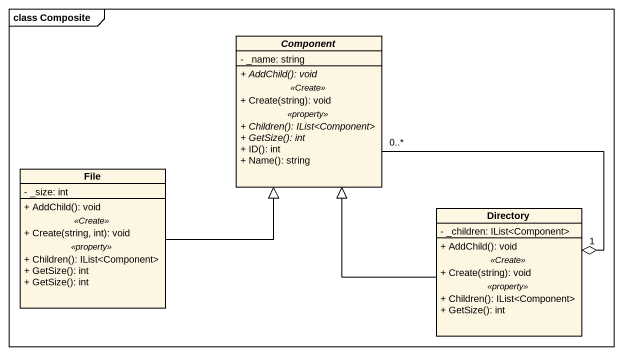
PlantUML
@startuml
mainframe class Composite
hide circle
hide empty members
skinparam classAttributeIconSize 0
abstract class "Component" as Component_ {
  - _name: string
  --
  {abstract} + AddChild(): void
  .. <<Create>> ..
  + Create(string): void
  .. <<property>> ..
  {abstract} + Children(): IList<Component>
  {abstract} + GetSize(): int
  + ID(): int
  + Name(): string
}
class "File" as File_ {
  - _size: int
  --
  + AddChild(): void
  .. <<Create>> ..
  + Create(string, int): void
  .. <<property>> ..
  + Children(): IList<Component>
  + GetSize(): int
  + GetSize(): int
}
class Directory {
  - _children: IList<Component>
  --
  + AddChild(): void
  .. <<Create>> ..
  + Create(string): void
  .. <<property>> ..
  + Children(): IList<Component>
  + GetSize(): int
}
Component_ "0..*" --o "1" Directory
File_ -right-|> Component_
Directory -up-|> Component_
@enduml
